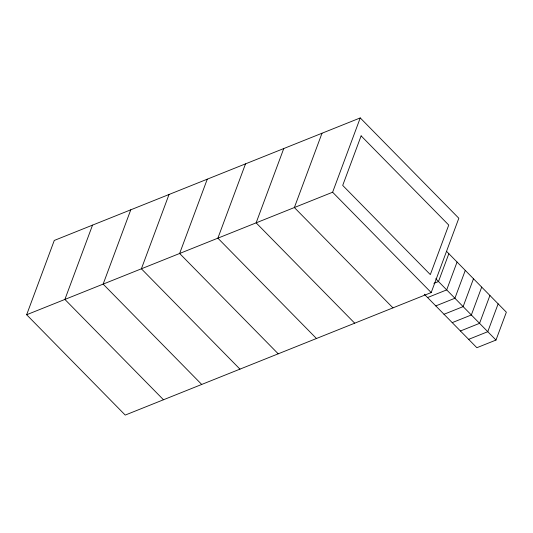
<?xml version="1.0" encoding="UTF-8"?>
<svg xmlns="http://www.w3.org/2000/svg" width="533" height="533" viewBox="0 0 533 533"><rect width="100%" height="100%" fill="white"/><g stroke="black" fill="none" stroke-linecap="round" stroke-linejoin="round"><path stroke-width="0.8" d="M26.65 314.743L54.279 240.443L360.248 117.92L458.826 218.257L431.197 292.557L125.228 415.08L26.65 314.743L332.619 192.22L360.248 117.92M92.529 225.126L64.893 299.426L163.478 399.763M130.772 209.809L103.142 284.109L201.721 384.453M169.021 194.498L141.385 268.799L239.963 369.136M207.264 179.181L179.634 253.481L278.213 353.819M245.513 163.864L217.877 238.164L316.455 338.502M283.756 148.547L256.126 222.847L354.705 323.191M322.005 133.237L294.369 207.537L392.948 307.874M448.846 253.668L438.486 281.531L433.895 283.369M457.061 262.029L446.701 289.892L427.573 297.547M465.276 270.391L454.915 298.253L435.787 305.909M473.491 278.752L463.13 306.615L444.002 314.27M481.705 287.114L471.345 314.976L452.217 322.632M489.92 295.475L479.56 323.338L460.432 330.993M498.135 303.837L487.775 331.699L468.647 339.354M424.288 294.203L476.862 347.716L495.99 340.061L506.35 312.198L446.654 251.436M435.747 278.746L495.99 340.061M332.619 192.22L431.197 292.557M361.121 135.875L342.699 185.411L430.324 274.602L448.746 225.066L361.121 135.875"/></g></svg>
